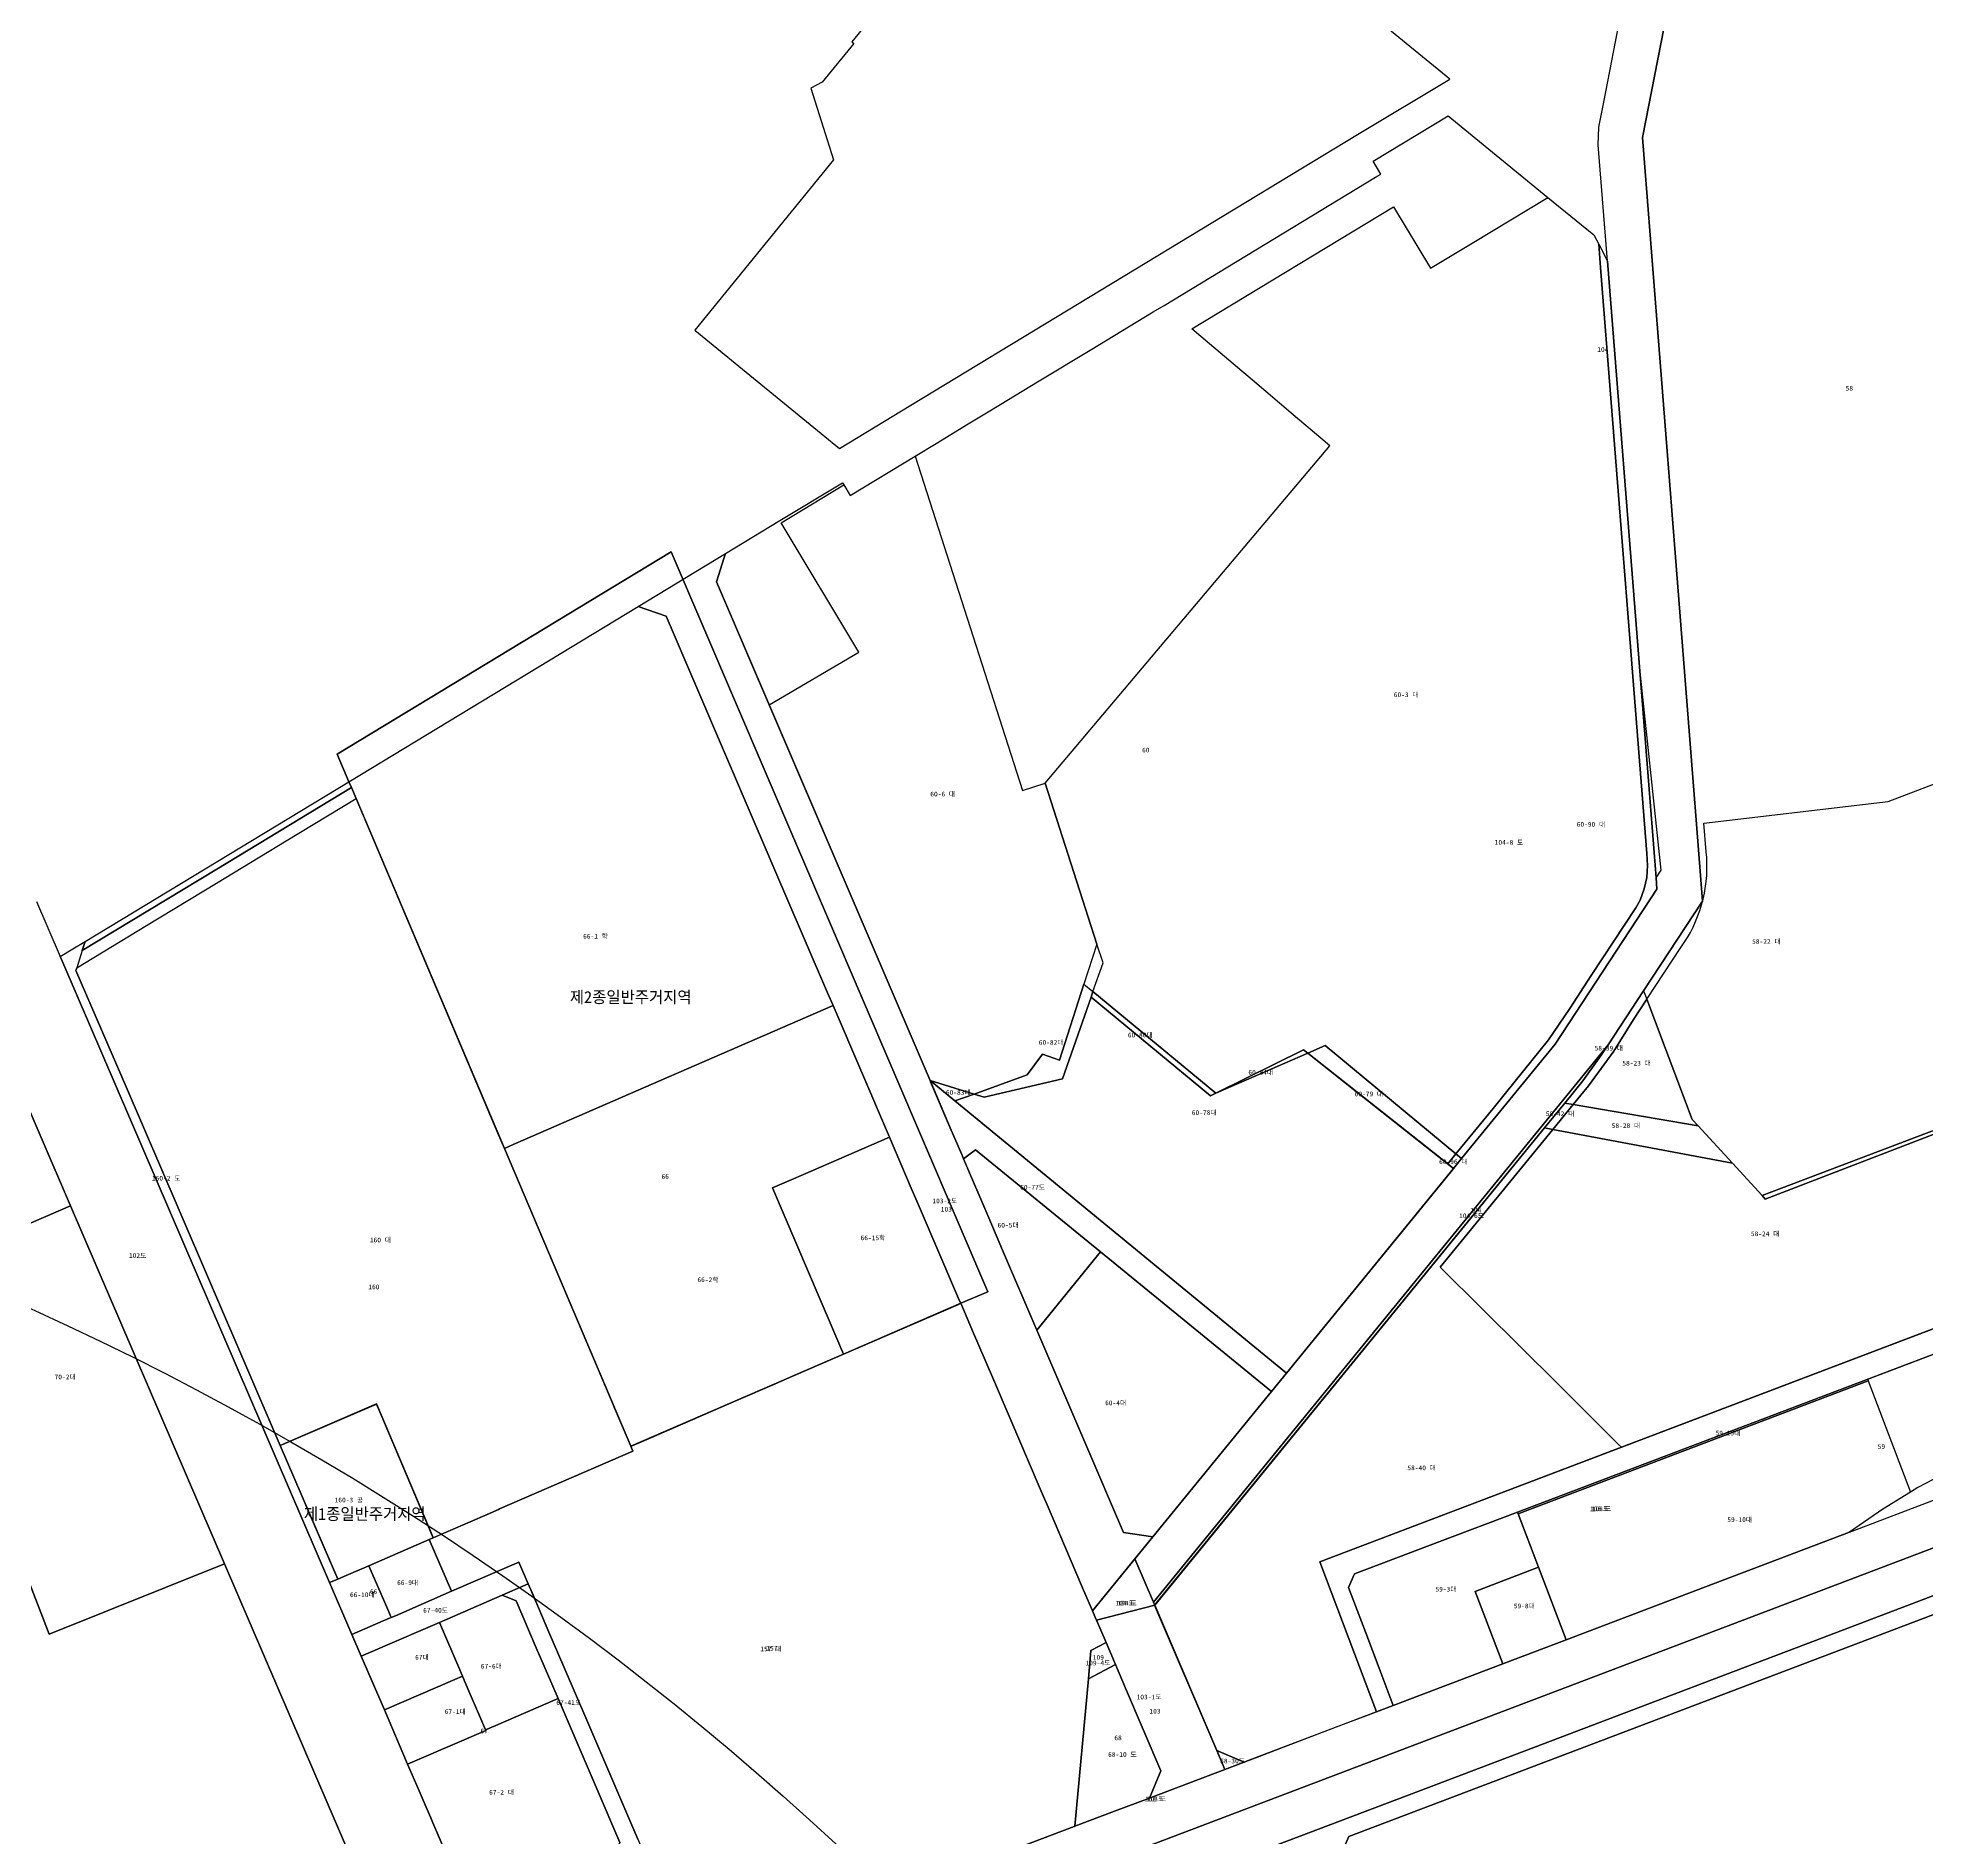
# Model space of a CAD drawing. Header units: metres. Extents: x 198218 to 208474, y 536547 to 547345.
# Drawn here: x 200637 to 201273, y 545407 to 546013 of the extents above; entities that cross this region are included whole.
import ezdxf
from ezdxf.enums import TextEntityAlignment as Align

# ---------------------------------------------------------------- set-up
doc = ezdxf.new("R2010")
doc.units = ezdxf.units.M
for name, color, linetype in [('CENTER_RADIUS', 1, 'Continuous'), ('PARCEL_BONBUN', 7, 'Continuous'), ('PARCEL_BUBUN', 8, 'Continuous'), ('PARCEL_LABEL', 3, 'Continuous'), ('ZONING', 5, 'Continuous'), ('ZONING_LABEL', 6, 'Continuous')]:
    doc.layers.add(name, color=color, linetype=linetype)

msp = doc.modelspace()

# ---------------------------------------------------------------- linework, layer by layer
at = {"layer": 'CENTER_RADIUS'}
msp.add_circle((200224.7, 544673.01), 1000, dxfattribs=at)
at = {"layer": 'PARCEL_BONBUN'}
for points in [[(201187.78, 546032.55), (201177.47, 545979.65), (201195.69, 545748.47), (201197.73, 545722.59), (201177.84, 545692.38), (201165.89, 545674.22), (201012.83, 545486.46), (201006.57, 545501.08), (201012.67, 545508.56), (201052.58, 545557.44), (201057.63, 545563.64), (201113.88, 545632.54), (201116.6, 545635.87), (201116.6, 545635.87), (201148.05, 545674.4), (201182.37, 545726.54), (201182.07, 545730.35), (201176.36, 545802.89), (201165.72, 545938.05), (201162.62, 545977.18), (201162.82, 545983.19), (201164.46, 545991.61), (201170.44, 546022.28)], [(201343.32, 545604.31), (201170.4, 545538.66), (201068.81, 545500.1), (201087.97, 545449.62), (201046.02, 545433.68), (201036.91, 545430.22), (201034.19, 545436.59), (201034.18, 545436.59), (201034.18, 545436.59), (201013.25, 545485.48), (201144.55, 545646.21), (201151.32, 545654.5), (201157.47, 545662.03), (201162.84, 545669.59), (201165.89, 545674.22), (201177.84, 545692.38), (201197.73, 545722.59), (201195.69, 545748.47), (201177.47, 545979.65), (201187.78, 546032.55)], [(200636.8, 545722.47), (200644.77, 545703.92), (200645.62, 545701.94), (200735.46, 545493.08), (200742.97, 545475.63), (200746.13, 545468.28), (200753.9, 545450.22), (200761.73, 545432), (200765.63, 545422.93), (200768.3, 545416.71), (200769.53, 545413.86), (200770.22, 545412.25), (200780.9, 545387.48), (200784.09, 545380.06), (200784.73, 545378.57), (200801.01, 545340.69), (200768.84, 545330.61), (200770.75, 545335.12), (200760.09, 545359.9), (200755, 545371.72), (200752.61, 545377.28), (200700.08, 545499.42), (200648.25, 545619.92), (200618.86, 545688.24)], [(200618.86, 545688.24), (200648.25, 545619.92), (200700.08, 545499.42), (200752.61, 545377.28), (200717.78, 545367.26), (200377.95, 545238.25)], [(199823.34, 544969.53), (199867.29, 544986.21), (199891.39, 544995.36), (199900.92, 544998.98), (199935.34, 545012.05), (200048.15, 545054.87), (200050.74, 545055.85), (200075.92, 545065.41), (200079.93, 545074.5), (200068.64, 545103.08), (199895.55, 545541.47), (199892.58, 545548.97), (199881, 545578.22), (199873.57, 545596.98), (199866.29, 545615.36), (199881.72, 545623.91), (200013.4, 545290.54), (200011.58, 545288.33), (200102.06, 545059.29), (200792.91, 545321.57), (201296.44, 545512.81)], [(200839.28, 545406.71), (200833.2, 545420.85), (200821.38, 545448.33), (200812.19, 545469.69), (200809.3, 545476.42), (200803.72, 545489.39), (200802.32, 545492.64), (200799.16, 545499.98), (200776.55, 545490.19), (200768.99, 545507.62), (200788.53, 545516.08), (200792.34, 545517.74), (200792.67, 545517.88), (200837.56, 545537.34), (200836.87, 545538.98), (200837.6, 545539.29), (200839.1, 545539.95), (200843.79, 545541.98), (200863.98, 545550.73), (200873.22, 545554.73), (200885.21, 545559.92), (200891.34, 545562.58), (200903.76, 545567.97), (200908.53, 545570.03), (200947.18, 545586.79), (200947.98, 545587.14), (200952.25, 545577.13), (200956.13, 545568.02), (200959.28, 545560.67), (200967.51, 545541.49), (200974.38, 545525.42), (200976.15, 545521.28), (200976.67, 545520.06), (200979.03, 545514.54), (200988.98, 545491.33), (200992.3, 545483.59), (200993.47, 545480.87), (200993.65, 545480.44), (200996.88, 545472.89), (200991.8, 545470.22), (200990.94, 545460.73), (200986.42, 545411.06), (200986.15, 545410.96), (200950.01, 545397.24)], [(201275.56, 545527.95), (201270.23, 545525.07), (201267.74, 545523.53), (201258.43, 545517.78), (201247.24, 545510.08), (201198.71, 545491.66), (201193.1, 545489.53), (201151.78, 545473.84), (201130.46, 545465.75), (201093.58, 545451.75), (201088.83, 545464.26), (201084.32, 545476.15), (201084.32, 545476.15), (201078.51, 545491.45), (201080.56, 545496), (201109.3, 545506.91), (201135.44, 545516.84), (201253.32, 545561.59), (201326.47, 545589.36)], [(200950.01, 545397.25), (200986.15, 545410.96), (200986.29, 545411.01), (200986.42, 545411.06), (200999.68, 545416.09), (201011.47, 545420.57), (201018.21, 545423.13), (201036.91, 545430.22), (201043.38, 545432.68), (201074.14, 545444.37), (201087.97, 545449.62), (201093.58, 545451.75), (201130.46, 545465.75), (201151.78, 545473.84), (201193.1, 545489.53), (201198.71, 545491.66), (201247.24, 545510.08), (201290.52, 545526.58)], [(201296.43, 545512.81), (200792.91, 545321.57)], [(200780.9, 545387.48), (200770.22, 545412.25), (200770.22, 545412.25), (200769.53, 545413.86), (200768.3, 545416.71), (200765.63, 545422.93), (200761.73, 545432), (200753.9, 545450.22), (200746.13, 545468.28), (200742.97, 545475.63), (200753.47, 545480.18), (200756.2, 545481.36), (200757.6, 545481.96), (200776.55, 545490.19), (200799.16, 545499.98), (200802.32, 545492.64), (200803.71, 545489.4), (200809.3, 545476.42), (200812.19, 545469.69), (200821.38, 545448.33), (200833.2, 545420.85), (200839.28, 545406.71)], [(201284.67, 545492.2), (201232.54, 545472.41), (201208.8, 545463.4), (201149.76, 545440.98), (201102.16, 545422.92), (201042.02, 545400.08), (201017.47, 545390.77), (200868.1, 545334.06), (200857.78, 545330.14), (200851.81, 545327.87), (200850.21, 545327.27), (200842.58, 545324.37), (200837.68, 545322.51), (200834.69, 545321.38), (200824.9, 545317.66), (200818.09, 545315.07), (200809.09, 545311.66), (200765.07, 545294.95), (200744.28, 545287.05), (200461.29, 545179.62)], [(201042.02, 545400.08), (201102.16, 545422.92), (201149.76, 545440.98), (201208.8, 545463.4), (201232.54, 545472.41), (201284.67, 545492.2)]]:
    msp.add_lwpolyline(points, dxfattribs=at)
for points in [[(200937.62, 545662.12), (200937.62, 545662.12), (200883.46, 545788.63), (200865.73, 545830.06), (200868.35, 545838.21), (200868.79, 545839.58), (200887.08, 545850.66), (200908.18, 545863.44), (200908.61, 545862.73), (200910.77, 545859.16), (200932.61, 545872.39), (200939.64, 545876.64), (200950.49, 545883.23), (200957.24, 545887.31), (200960.86, 545889.51), (200974.36, 545897.68), (200991.54, 545908.09), (201012.8, 545920.96), (201016.41, 545923.15), (201087.61, 545966.27), (201089.43, 545967.37), (201086.84, 545971.65), (201112.05, 545986.92), (201145.67, 545959.48), (201161.07, 545946.91), (201162.75, 545943.7), (201165.71, 545938.05), (201176.36, 545802.89), (201182.07, 545730.35), (201182.37, 545726.54), (201148.05, 545674.4), (201116.6, 545635.87), (201113.88, 545632.54), (201113.48, 545632.05), (201057.63, 545563.64), (201052.58, 545557.44), (201012.67, 545508.56), (201002.77, 545509.95), (200990.43, 545538.77), (200973.6, 545578.09), (200962.05, 545605.08), (200957.39, 545615.96), (200948.89, 545635.81), (200948.29, 545637.21), (200944.76, 545645.44), (200937.81, 545661.68), (200937.62, 545662.12)], [(200992.3, 545483.59), (200988.98, 545491.33), (200979.03, 545514.54), (200976.67, 545520.06), (200976.15, 545521.28), (200974.38, 545525.42), (200967.51, 545541.49), (200959.28, 545560.67), (200956.13, 545568.02), (200952.25, 545577.13), (200947.98, 545587.14), (200947.59, 545587.95), (200933.99, 545619.68), (200931.32, 545625.9), (200923.96, 545643.08), (200904.97, 545687.38), (200903.14, 545691.65), (200888.78, 545725.15), (200848.78, 545818.5), (200839.33, 545821.74), (200868.79, 545839.58), (200868.35, 545838.21), (200865.73, 545830.06), (200937.62, 545662.12), (200944.76, 545645.44), (200948.29, 545637.21), (200948.89, 545635.81), (200957.39, 545615.96), (200962.05, 545605.08), (200973.6, 545578.09), (200990.43, 545538.77), (201002.77, 545509.95), (201012.67, 545508.56), (200992.3, 545483.59)], [(200947.18, 545586.79), (200908.53, 545570.03), (200903.76, 545567.97), (200891.34, 545562.58), (200885.21, 545559.92), (200873.22, 545554.73), (200863.98, 545550.73), (200843.79, 545541.98), (200839.1, 545539.95), (200837.6, 545539.29), (200836.87, 545538.98), (200836.28, 545540.37), (200831.27, 545552.2), (200831.23, 545552.27), (200794.31, 545639.31), (200792.45, 545643.69), (200778.2, 545677.29), (200742.79, 545760.78), (200697.48, 545733.35), (200652.17, 545705.91), (200653.16, 545709), (200741.95, 545762.77), (200839.33, 545821.74), (200848.78, 545818.5), (200888.78, 545725.15), (200903.14, 545691.65), (200904.97, 545687.38), (200923.96, 545643.08), (200931.32, 545625.9), (200933.99, 545619.68), (200947.59, 545587.95), (200947.98, 545587.14), (200947.18, 545586.79)], [(200738.2, 545494.26), (200738.2, 545494.26), (200735.46, 545493.08), (200690.54, 545597.51), (200645.62, 545701.94), (200644.77, 545703.92), (200648.97, 545706.46), (200653.16, 545709), (200652.17, 545705.91), (200697.48, 545733.35), (200742.79, 545760.78), (200744.37, 545757.06), (200778.2, 545677.29), (200792.45, 545643.69), (200794.31, 545639.31), (200831.23, 545552.27), (200831.27, 545552.2), (200836.28, 545540.37), (200836.87, 545538.98), (200837.56, 545537.34), (200792.67, 545517.88), (200792.34, 545517.74), (200788.53, 545516.08), (200770.3, 545508.18), (200768.99, 545507.62), (200748.64, 545498.78), (200741.03, 545495.49), (200738.2, 545494.26)], [(201162.84, 545669.59), (201157.47, 545662.03), (201151.32, 545654.5), (201144.55, 545646.21), (201013.26, 545485.48), (201012.84, 545486.46), (201165.89, 545674.22), (201162.84, 545669.59)], [(201068.81, 545500.1), (201356.62, 545609.36), (201361.05, 545602.5), (201346.17, 545596.86), (201326.47, 545589.37), (201135.44, 545516.84), (201109.3, 545506.91), (201080.56, 545496), (201078.51, 545491.45), (201084.32, 545476.15), (201088.83, 545464.26), (201093.58, 545451.75), (201087.97, 545449.62), (201068.81, 545500.1)], [(200735.46, 545493.08), (200736.91, 545493.7), (200741.03, 545495.49), (200748.64, 545498.78), (200768.99, 545507.62), (200776.55, 545490.19), (200757.6, 545481.96), (200756.2, 545481.36), (200753.47, 545480.18), (200742.97, 545475.63), (200735.46, 545493.08)], [(201013.26, 545485.48), (200993.65, 545480.44), (200993.47, 545480.87), (200992.3, 545483.59), (201006.57, 545501.08), (201012.84, 545486.46), (201013.26, 545485.48)], [(201018.21, 545423.13), (201011.47, 545420.57), (201015.37, 545429.76), (201003.47, 545457.52), (201000.04, 545465.51), (200996.88, 545472.89), (200993.65, 545480.44), (201013.26, 545485.48), (201018.79, 545472.55), (201034.19, 545436.59), (201036.91, 545430.22), (201018.21, 545423.13)], [(200991.8, 545470.22), (200996.88, 545472.89), (201000.04, 545465.51), (200990.94, 545460.73), (200991.8, 545470.22)], [(201000.04, 545465.51), (201003.47, 545457.52), (201015.37, 545429.76), (201011.47, 545420.57), (200999.68, 545416.09), (200986.42, 545411.06), (200990.94, 545460.73), (201000.04, 545465.51)]]:
    msp.add_lwpolyline(points, close=True, dxfattribs=at)
at = {"layer": 'PARCEL_BUBUN'}
for points in [[(201006.57, 545501.08), (201012.67, 545508.56), (201052.58, 545557.44), (201057.63, 545563.64), (201113.88, 545632.54), (201116.6, 545635.87), (201148.05, 545674.4), (201182.37, 545726.54), (201182.07, 545730.35), (201183.78, 545732.94), (201176.36, 545802.89), (201165.71, 545938.05), (201162.62, 545977.18), (201162.82, 545983.19), (201164.46, 545991.61), (201170.44, 546022.28), (201187.78, 546032.55), (201177.47, 545979.65), (201195.69, 545748.47), (201197.73, 545722.59), (201177.84, 545692.38), (201165.89, 545674.22), (201012.83, 545486.46), (201006.57, 545501.08)], [(201025.8, 545915.19), (201093.66, 545956.28), (201106.13, 545935.69), (201120.18, 545944.06), (201145.67, 545959.48), (201161.07, 545946.91), (201162.75, 545943.7), (201163.37, 545935.89), (201178.92, 545738.54), (201179.2, 545734.54), (201178.95, 545730.54), (201178.11, 545726.64), (201176.7, 545722.88), (201175.27, 545720.24), (201160.25, 545697.56), (201152.99, 545686.4), (201145.87, 545675.89), (201134.64, 545661.91), (201127.23, 545652.75), (201114.67, 545637.46), (201070.61, 545673.89), (201064.84, 545671.38), (201063.39, 545672.53), (201033.81, 545657.9), (200992.47, 545692.08), (200995.86, 545701.77), (200993.83, 545708.08), (200976.41, 545762.26), (201072.21, 545875.87), (201069.15, 545878.46), (201059.9, 545886.3), (201050.65, 545894.13), (201047.6, 545896.72), (201028.83, 545912.62), (201025.8, 545915.19)], [(201162.75, 545943.7), (201165.71, 545938.05), (201176.36, 545802.89), (201182.07, 545730.35), (201182.37, 545726.54), (201148.05, 545674.4), (201116.6, 545635.87), (201114.67, 545637.46), (201127.23, 545652.75), (201134.64, 545661.91), (201145.87, 545675.89), (201152.99, 545686.4), (201160.25, 545697.56), (201175.27, 545720.24), (201176.7, 545722.88), (201178.11, 545726.64), (201178.95, 545730.54), (201179.2, 545734.54), (201178.92, 545738.54), (201163.37, 545935.89), (201162.75, 545943.7)], [(200887.54, 545849.9), (200908.61, 545862.73), (200910.77, 545859.16), (200932.61, 545872.4), (200968.79, 545759.81), (200976.41, 545762.26), (200993.83, 545708.08), (200989.46, 545694.56), (200981.21, 545669.02), (200975.44, 545671), (200970.37, 545664.02), (200952.45, 545657.6), (200937.62, 545662.12), (200883.46, 545788.63), (200913.7, 545806.37), (200887.54, 545849.9)], [(200973.6, 545578.09), (200990.43, 545538.77), (201002.77, 545509.95), (201012.67, 545508.56), (200992.3, 545483.59), (200988.98, 545491.33), (200979.03, 545514.54), (200976.67, 545520.06), (200976.15, 545521.28), (200974.38, 545525.42), (200967.51, 545541.49), (200959.28, 545560.67), (200956.13, 545568.02), (200952.25, 545577.13), (200947.98, 545587.14), (200947.59, 545587.95), (200933.99, 545619.68), (200931.32, 545625.9), (200923.96, 545643.08), (200904.97, 545687.38), (200903.14, 545691.65), (200888.78, 545725.15), (200848.78, 545818.5), (200839.33, 545821.74), (200868.79, 545839.58), (200868.35, 545838.21), (200865.73, 545830.06), (200937.62, 545662.12), (200944.76, 545645.44), (200948.29, 545637.21), (200948.89, 545635.81), (200957.39, 545615.96), (200962.05, 545605.08), (200973.6, 545578.09)], [(200839.33, 545821.74), (200848.78, 545818.5), (200888.78, 545725.15), (200903.14, 545691.65), (200904.97, 545687.38), (200853.02, 545664.81), (200848.89, 545663.02), (200801.42, 545642.4), (200797.28, 545640.6), (200794.31, 545639.31), (200792.45, 545643.69), (200778.2, 545677.29), (200742.79, 545760.78), (200741.95, 545762.77), (200839.33, 545821.74)], [(200770.3, 545508.18), (200752.67, 545549.8), (200751.22, 545553.21), (200718.84, 545539.29), (200684.45, 545619.25), (200667.26, 545659.23), (200650.07, 545699.2), (200650.15, 545699.45), (200650.35, 545700.09), (200673.86, 545714.33), (200697.36, 545728.58), (200720.87, 545742.82), (200744.37, 545757.06), (200778.2, 545677.29), (200792.45, 545643.69), (200794.31, 545639.31), (200831.23, 545552.27), (200831.27, 545552.2), (200836.28, 545540.37), (200836.87, 545538.98), (200837.56, 545537.34), (200792.67, 545517.88), (200792.34, 545517.74), (200788.53, 545516.08), (200770.3, 545508.18)], [(200718.86, 545539.23), (200728.52, 545516.78), (200738.2, 545494.26), (200735.46, 545493.08), (200690.54, 545597.51), (200645.62, 545701.94), (200644.77, 545703.92), (200648.97, 545706.46), (200653.16, 545709), (200652.17, 545705.91), (200651.26, 545703), (200650.35, 545700.09), (200650.15, 545699.45), (200650.07, 545699.2), (200667.26, 545659.23), (200684.45, 545619.25), (200718.84, 545539.29), (200718.86, 545539.23)], [(200992.47, 545692.08), (200991.82, 545690.22), (200982.2, 545662.71), (200955.9, 545656.55), (200952.45, 545657.6), (200970.37, 545664.02), (200975.44, 545671), (200981.21, 545669.02), (200989.46, 545694.56), (200992.47, 545692.08)], [(200991.82, 545690.22), (200992.47, 545692.08), (201033.81, 545657.9), (201032.01, 545657.01), (200991.82, 545690.22)], [(201177.84, 545692.38), (201178.93, 545689.49), (201174.42, 545682.67), (201167.85, 545672.05), (201159.27, 545660.34), (201154.11, 545654.03), (201151.32, 545654.5), (201157.47, 545662.03), (201162.84, 545669.59), (201165.89, 545674.22), (201177.84, 545692.38)], [(200570.33, 545658.87), (200618.86, 545688.24), (200648.25, 545619.92), (200594.33, 545596.73), (200572.05, 545654.44), (200570.33, 545658.87)], [(200853.02, 545664.81), (200904.97, 545687.38), (200923.96, 545643.08), (200895.02, 545630.53), (200890.89, 545628.74), (200884.56, 545626), (200900.68, 545588.37), (200903.35, 545582.15), (200908.53, 545570.03), (200903.76, 545567.97), (200891.34, 545562.58), (200885.21, 545559.92), (200873.22, 545554.73), (200863.98, 545550.73), (200843.79, 545541.98), (200839.1, 545539.95), (200837.6, 545539.29), (200836.87, 545538.98), (200836.28, 545540.37), (200831.27, 545552.2), (200831.23, 545552.27), (200794.31, 545639.31), (200797.28, 545640.6), (200801.42, 545642.4), (200848.89, 545663.02), (200853.02, 545664.81)], [(201064.84, 545671.38), (201080.11, 545659.29), (201113.88, 545632.54), (201113.48, 545632.05), (201057.63, 545563.64), (200945.97, 545655.27), (200952.45, 545657.6), (200955.9, 545656.55), (200982.2, 545662.71), (200991.82, 545690.22), (201032.01, 545657.01), (201033.81, 545657.9), (201064.84, 545671.38)], [(201178.93, 545689.49), (201194.24, 545649.05), (201196.25, 545646.86), (201154.11, 545654.03), (201159.27, 545660.34), (201167.85, 545672.05), (201174.42, 545682.67), (201178.93, 545689.49)], [(201151.32, 545654.5), (201144.55, 545646.21), (201013.26, 545485.48), (201012.84, 545486.46), (201165.89, 545674.22), (201162.84, 545669.59), (201157.47, 545662.03), (201151.32, 545654.5)], [(201064.84, 545671.38), (201070.61, 545673.89), (201114.67, 545637.46), (201111.91, 545634.1), (201064.84, 545671.38)], [(201033.81, 545657.9), (201063.39, 545672.53), (201064.84, 545671.38), (201033.81, 545657.9)], [(200937.62, 545662.12), (200945.97, 545655.27), (201057.63, 545563.64), (201052.58, 545557.44), (200995.01, 545604.43), (200952.89, 545638.81), (200948.89, 545635.81), (200948.29, 545637.21), (200944.76, 545645.44), (200937.62, 545662.12)], [(200952.45, 545657.6), (200945.97, 545655.27), (200937.62, 545662.12), (200952.45, 545657.6)], [(201147.31, 545645.69), (201207.8, 545634.29), (201217.81, 545623.39), (201218.84, 545622.25), (201329.57, 545664.8), (201329.3, 545665.72), (201330.81, 545666.29), (201337.34, 545633.69), (201343.32, 545604.31), (201170.4, 545538.66), (201169.43, 545539.57), (201169.17, 545539.83), (201149.08, 545559.9), (201123.65, 545585.2), (201109.42, 545599.3), (201147.31, 545645.69)], [(201329.3, 545665.72), (201329.57, 545664.8), (201218.84, 545622.25), (201217.81, 545623.39), (201329.3, 545665.72)], [(201151.32, 545654.5), (201154.11, 545654.03), (201147.31, 545645.69), (201144.55, 545646.21), (201151.32, 545654.5)], [(201154.11, 545654.03), (201196.25, 545646.86), (201207.8, 545634.29), (201147.31, 545645.69), (201154.11, 545654.03)], [(200923.96, 545643.08), (200931.32, 545625.9), (200933.99, 545619.68), (200947.59, 545587.95), (200947.98, 545587.14), (200947.18, 545586.79), (200908.53, 545570.03), (200903.35, 545582.15), (200900.68, 545588.37), (200884.56, 545626), (200890.89, 545628.74), (200895.02, 545630.53), (200923.96, 545643.08)], [(201013.25, 545485.48), (201144.55, 545646.21), (201147.31, 545645.69), (201109.42, 545599.3), (201123.65, 545585.2), (201149.08, 545559.9), (201169.17, 545539.83), (201169.43, 545539.57), (201170.4, 545538.66), (201068.81, 545500.1), (201087.97, 545449.62), (201043.38, 545432.68), (201034.18, 545436.59), (201013.25, 545485.48)], [(200957.39, 545615.96), (200948.89, 545635.81), (200952.89, 545638.81), (200995.01, 545604.43), (200973.6, 545578.09), (200962.05, 545605.08), (200957.39, 545615.96)], [(201111.91, 545634.1), (201114.67, 545637.46), (201116.6, 545635.87), (201113.88, 545632.54), (201111.91, 545634.1)], [(200648.25, 545619.92), (200700.08, 545499.42), (200641.06, 545475.75), (200594.33, 545596.73), (200648.25, 545619.92)], [(201068.81, 545500.1), (201356.62, 545609.36), (201361.05, 545602.5), (201346.17, 545596.86), (201326.47, 545589.37), (201135.44, 545516.84), (201109.3, 545506.91), (201080.56, 545496), (201078.51, 545491.45), (201084.32, 545476.15), (201088.83, 545464.26), (201093.58, 545451.75), (201087.97, 545449.62), (201068.81, 545500.1)], [(200973.6, 545578.09), (200995.01, 545604.43), (201052.58, 545557.44), (201012.67, 545508.56), (201002.77, 545509.95), (200990.43, 545538.77), (200973.6, 545578.09)], [(201253.32, 545561.59), (201253.54, 545561.03), (201135.65, 545516.28), (201135.44, 545516.84), (201253.32, 545561.59)], [(201253.54, 545561.03), (201267.74, 545523.53), (201258.43, 545517.78), (201247.24, 545510.08), (201198.71, 545491.66), (201193.1, 545489.53), (201151.78, 545473.84), (201142.51, 545498.24), (201135.65, 545516.28), (201253.54, 545561.03)], [(200718.84, 545539.29), (200751.22, 545553.21), (200752.67, 545549.8), (200770.3, 545508.18), (200768.99, 545507.62), (200748.64, 545498.78), (200741.03, 545495.49), (200738.2, 545494.26), (200728.52, 545516.78), (200723.98, 545527.32), (200718.84, 545539.29)], [(201135.44, 545516.84), (201135.65, 545516.28), (201142.51, 545498.24), (201121.2, 545490.15), (201130.46, 545465.75), (201093.58, 545451.75), (201088.83, 545464.26), (201084.32, 545476.15), (201078.51, 545491.45), (201080.56, 545496), (201109.3, 545506.91), (201135.44, 545516.84)], [(200768.99, 545507.62), (200776.55, 545490.19), (200757.6, 545481.96), (200756.2, 545481.36), (200755.02, 545484.07), (200748.64, 545498.78), (200768.99, 545507.62)], [(200818.09, 545315.07), (200809.09, 545311.66), (200792.91, 545321.57), (201296.44, 545512.81), (201302.41, 545498.94), (201298.01, 545497.27), (201284.67, 545492.2), (201232.54, 545472.41), (201208.8, 545463.4), (201149.76, 545440.98), (201102.16, 545422.92), (201042.02, 545400.08), (201017.47, 545390.77), (200868.1, 545334.06), (200857.78, 545330.14), (200851.81, 545327.87), (200850.21, 545327.27), (200842.58, 545324.37), (200837.68, 545322.51), (200834.69, 545321.38), (200824.9, 545317.66), (200818.09, 545315.07)], [(201013.26, 545485.48), (200993.65, 545480.44), (200993.47, 545480.87), (200992.3, 545483.59), (201006.57, 545501.08), (201012.84, 545486.46), (201013.26, 545485.48)], [(200748.64, 545498.78), (200755.02, 545484.07), (200756.2, 545481.36), (200753.47, 545480.18), (200742.97, 545475.63), (200735.46, 545493.08), (200736.91, 545493.7), (200741.03, 545495.49), (200748.64, 545498.78)], [(200799.16, 545499.98), (200802.32, 545492.64), (200793.57, 545488.84), (200772.44, 545479.68), (200764.57, 545476.27), (200760.44, 545474.48), (200746.13, 545468.28), (200742.97, 545475.63), (200753.47, 545480.18), (200756.2, 545481.36), (200757.6, 545481.96), (200776.55, 545490.19), (200799.16, 545499.98)], [(201142.51, 545498.24), (201151.78, 545473.84), (201130.46, 545465.75), (201121.2, 545490.15), (201142.51, 545498.24)], [(200772.44, 545479.68), (200793.57, 545488.84), (200798.22, 545487), (200805.02, 545471.18), (200807.69, 545464.96), (200812.4, 545454.02), (200791.38, 545444.98), (200787.99, 545443.52), (200786.07, 545447.97), (200782.37, 545456.57), (200780.24, 545461.55), (200778.95, 545464.53), (200772.44, 545479.68)], [(200802.32, 545492.64), (200803.72, 545489.4), (200809.3, 545476.42), (200812.19, 545469.69), (200821.38, 545448.33), (200833.2, 545420.85), (200839.28, 545406.71), (200840.59, 545403.67), (200831.06, 545401.09), (200833.23, 545405.59), (200825.53, 545423.49), (200812.4, 545454.02), (200807.69, 545464.96), (200805.02, 545471.18), (200798.22, 545487), (200793.57, 545488.84), (200802.32, 545492.64)], [(200993.65, 545480.44), (201013.26, 545485.48), (201018.79, 545472.55), (201034.19, 545436.59), (201036.91, 545430.22), (201018.21, 545423.13), (201011.47, 545420.57), (201015.37, 545429.76), (201003.47, 545457.52), (201000.04, 545465.51), (200996.88, 545472.89), (200993.65, 545480.44)], [(200764.57, 545476.27), (200772.44, 545479.68), (200778.95, 545464.53), (200780.24, 545461.55), (200777.65, 545460.43), (200753.9, 545450.22), (200746.13, 545468.28), (200760.44, 545474.48), (200764.57, 545476.27)], [(200990.94, 545460.73), (200991.8, 545470.22), (200996.88, 545472.89), (201000.04, 545465.51), (200990.94, 545460.73)], [(201011.47, 545420.57), (200999.68, 545416.09), (200986.42, 545411.06), (200990.94, 545460.73), (201000.04, 545465.51), (201003.47, 545457.52), (201015.37, 545429.76), (201011.47, 545420.57)], [(200780.24, 545461.55), (200782.37, 545456.57), (200786.07, 545447.97), (200787.99, 545443.52), (200788.07, 545443.33), (200779.15, 545439.49), (200761.73, 545432), (200753.9, 545450.22), (200777.65, 545460.43), (200780.24, 545461.55)], [(200812.4, 545454.02), (200825.53, 545423.49), (200833.23, 545405.59), (200831.06, 545401.09), (200808.83, 545395.06), (200800.54, 545392.81), (200780.9, 545387.48), (200770.22, 545412.25), (200769.53, 545413.86), (200768.3, 545416.71), (200765.63, 545422.93), (200761.73, 545432), (200779.15, 545439.49), (200788.07, 545443.33), (200787.99, 545443.52), (200791.38, 545444.98), (200812.4, 545454.02)], [(201043.39, 545432.68), (201036.91, 545430.22), (201034.19, 545436.59), (201043.39, 545432.68)]]:
    msp.add_lwpolyline(points, close=True, dxfattribs=at)
for points in [[(201329.3, 545665.72), (201217.81, 545623.39), (201207.8, 545634.29), (201196.25, 545646.86), (201194.24, 545649.05), (201178.93, 545689.49), (201190.45, 545706.91), (201192.64, 545710.26), (201193.65, 545712.01), (201194.54, 545713.8), (201195.37, 545715.64), (201196.83, 545719.37), (201197.95, 545723.24), (201198.39, 545725.2), (201198.98, 545729.17), (201199.13, 545731.17), (201199.19, 545733.17), (201199.2, 545735.18), (201199.11, 545737.19), (201198.93, 545739.19), (201198.18, 545748.77), (201198.18, 545748.77), (201260.23, 545756.15), (201308.74, 545774.56)], [(200636.8, 545722.47), (200644.77, 545703.92), (200645.62, 545701.94), (200735.46, 545493.08), (200742.97, 545475.63), (200746.13, 545468.28), (200753.9, 545450.22), (200761.73, 545432), (200765.63, 545422.93), (200768.3, 545416.71), (200769.53, 545413.86), (200770.22, 545412.25), (200780.9, 545387.48), (200784.09, 545380.06), (200784.73, 545378.57), (200801.01, 545340.69), (200768.84, 545330.61), (200770.75, 545335.12), (200760.09, 545359.9), (200755, 545371.72), (200752.61, 545377.28), (200700.08, 545499.42), (200648.25, 545619.92), (200618.86, 545688.24)], [(200594.33, 545596.73), (200641.06, 545475.75), (200700.08, 545499.42), (200752.61, 545377.28), (200717.78, 545367.26), (200377.95, 545238.25)], [(200839.28, 545406.71), (200833.2, 545420.85), (200821.38, 545448.33), (200812.19, 545469.69), (200809.3, 545476.42), (200803.72, 545489.4), (200802.32, 545492.64), (200799.16, 545499.98), (200776.55, 545490.19), (200768.99, 545507.62), (200788.53, 545516.08), (200792.34, 545517.74), (200792.67, 545517.88), (200837.56, 545537.34), (200836.87, 545538.98), (200837.6, 545539.29), (200839.1, 545539.95), (200843.79, 545541.98), (200863.98, 545550.73), (200873.22, 545554.73), (200885.21, 545559.92), (200891.34, 545562.58), (200903.76, 545567.97), (200908.53, 545570.03), (200947.18, 545586.79), (200947.98, 545587.14), (200952.25, 545577.13), (200956.13, 545568.02), (200959.28, 545560.67), (200967.51, 545541.49), (200974.38, 545525.42), (200976.15, 545521.28), (200976.67, 545520.06), (200979.03, 545514.54), (200988.98, 545491.33), (200992.3, 545483.59), (200993.47, 545480.87), (200993.65, 545480.44), (200996.88, 545472.89), (200991.8, 545470.22), (200990.94, 545460.73), (200986.42, 545411.06), (200986.15, 545410.96), (200950.01, 545397.24)], [(200950.01, 545397.25), (200986.15, 545410.96), (200986.29, 545411.01), (200986.42, 545411.06), (200999.68, 545416.09), (201011.47, 545420.57), (201018.21, 545423.13), (201036.91, 545430.22), (201043.38, 545432.68), (201074.14, 545444.37), (201087.97, 545449.62), (201093.58, 545451.75), (201130.46, 545465.75), (201151.78, 545473.84), (201193.1, 545489.53), (201198.71, 545491.66), (201247.24, 545510.08), (201290.52, 545526.58)], [(201296.43, 545512.81), (200792.91, 545321.57)], [(201042.02, 545400.08), (201102.16, 545422.92), (201149.76, 545440.98), (201208.8, 545463.4), (201232.54, 545472.41), (201284.67, 545492.2)], [(201077.45, 545404.99), (201078.63, 545407.58), (201296.25, 545490.18)], [(201296.25, 545490.18), (201078.63, 545407.58), (201077.45, 545404.99)]]:
    msp.add_lwpolyline(points, dxfattribs=at)
at = {"layer": 'ZONING'}
for points in [[(200985.72, 546103.11), (200911.24, 546011.92), (200911.96, 546011.34), (200901.34, 545998.33), (200897.44, 545996.29), (200905.07, 545972.2), (200858.43, 545914.75), (200907.14, 545874.98), (200931.21, 545889.57), (200998.94, 545930.61), (201081.5, 545980.64), (201112.64, 545999.29), (200985.72, 546103.11)], [(200850.48, 545840.21), (200738, 545772.08), (200741.95, 545762.77), (200742.79, 545760.78), (200794.31, 545639.31), (200836.87, 545538.98), (200908.53, 545570.03), (200947.98, 545587.14), (200957.13, 545591.05), (200850.48, 545840.21)], [(200850.48, 545840.21), (200957.13, 545591.05), (200947.98, 545587.14), (200908.53, 545570.03), (200836.87, 545538.98), (200794.31, 545639.31), (200742.79, 545760.78), (200741.95, 545762.77), (200738, 545772.08), (200850.48, 545840.21)], [(200751.22, 545553.24), (200718.84, 545539.31), (200738.21, 545494.27), (200741.03, 545495.49), (200748.64, 545498.78), (200768.99, 545507.62), (200770.32, 545508.19), (200769.63, 545509.84), (200751.22, 545553.24)], [(200718.84, 545539.31), (200751.22, 545553.24), (200769.63, 545509.84), (200770.32, 545508.19), (200768.99, 545507.62), (200748.64, 545498.78), (200741.03, 545495.49), (200738.21, 545494.27), (200718.84, 545539.31)]]:
    msp.add_lwpolyline(points, close=True, dxfattribs=at)

# ---------------------------------------------------------------- texts
at = {"layer": 'PARCEL_LABEL'}
for s, p in [('104', (201164.14, 545908.28)), ('58', (201247.15, 545895.24)), ('60-3 대', (201097.91, 545792.05)), ('60', (201010.27, 545773.41)), ('60-6 대', (200941.86, 545758.6)), ('60-90 대', (201160.13, 545748.42)), ('104-8 도', (201132.52, 545742.33)), ('66-1 학', (200824.98, 545710.72)), ('58-22 대', (201219.2, 545708.98)), ('60-82대', (200978.38, 545674.98)), ('60-80대', (201008.39, 545677.48)), ('58-39 대', (201166.16, 545673.06)), ('58-23 대', (201175.5, 545668)), ('60-84대', (201048.96, 545664.93)), ('60-83대', (200947.12, 545658.14)), ('60-79 대', (201085.37, 545657.64)), ('60-78대', (201029.92, 545651.35)), ('58-42 대', (201149.72, 545650.99)), ('58-28 대', (201171.92, 545646.98)), ('60-96 대', (201113.79, 545634.81)), ('160-2 도', (200680.42, 545629.27)), ('66', (200848.45, 545629.84)), ('103-2도', (200942.57, 545621.61)), ('60-77도', (200972.13, 545626.23)), ('103', (200943.12, 545618.83)), ('104-6도', (201119.93, 545616.62)), ('104', (201121.37, 545618.51)), ('160 대', (200752.55, 545608.47)), ('66-15학', (200918.39, 545609.19)), ('60-5대', (200963.89, 545613.45)), ('58-24 대', (201218.78, 545610.54)), ('102도', (200670.81, 545603.24)), ('102도', (200670.81, 545603.24)), ('160', (200750.38, 545592.68)), ('66-2학', (200862.83, 545595.08)), ('70-2대', (200646.39, 545562.35)), ('60-4대', (201000.1, 545553.62)), ('59-15대', (201206.25, 545543.47)), ('59', (201257.94, 545538.91)), ('58-40 대', (201103.13, 545531.74)), ('160-3 공', (200741.93, 545520.91)), ('108 도', (201163.32, 545517.95)), ('108도', (201163.32, 545517.95)), ('59-10대', (201210.22, 545514.3)), ('66-10대', (200746.48, 545489.01)), ('66', (200750.3, 545490.1)), ('66-9대', (200761.71, 545493.08)), ('59-3대', (201111.32, 545490.89)), ('67-40도', (200771.12, 545483.8)), ('104 도', (201003.62, 545486.2)), ('104도', (201003.62, 545486.2)), ('59-8대', (201137.69, 545485.25)), ('157 대', (200884.01, 545470.77)), ('157', (200884.39, 545471)), ('67대', (200766.54, 545467.97)), ('67-6대', (200789.9, 545464.96)), ('109-4도', (200994.12, 545466.02)), ('109', (200994.3, 545467.91)), ('67-1대', (200777.74, 545449.66)), ('67-41도', (200815.94, 545452.73)), ('103-1도', (201011.33, 545454.59)), ('103', (201013.37, 545449.82)), ('67', (200787.49, 545443.15)), ('68', (201000.93, 545440.84)), ('68-10 도', (201002.36, 545435.23)), ('58-30도', (201039.47, 545433.04)), ('67-2 대', (200793.34, 545422.51)), ('103 도', (201013.49, 545420.24)), ('103도', (201013.49, 545420.24))]:
    msp.add_text(s, height=1.6, dxfattribs=at).set_placement(p, align=Align.MIDDLE_CENTER)
at = {"layer": 'ZONING_LABEL'}
for s, p in [('제2종일반주거지역', (200836.85, 545690.26)), ('제1종일반주거지역', (200747.3, 545516.23))]:
    msp.add_text(s, height=4, dxfattribs=at).set_placement(p, align=Align.MIDDLE_CENTER)

doc.saveas('drawing.dxf')
